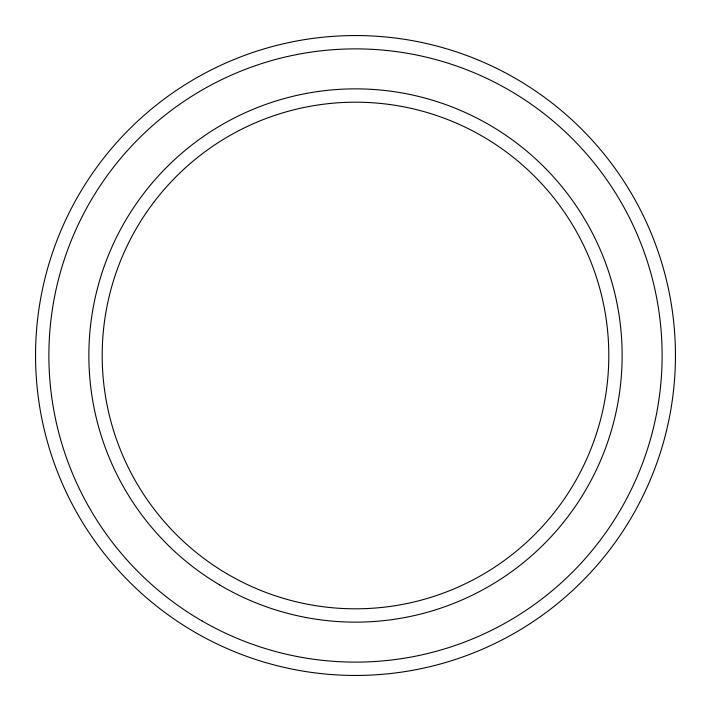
<?xml version="1.0" encoding="UTF-8"?>
<svg xmlns="http://www.w3.org/2000/svg" width="711" height="711" viewBox="0 0 711 711"><rect width="100%" height="100%" fill="white"/><g stroke="black" fill="none" stroke-linecap="round" stroke-linejoin="round"><path stroke-width="1.07" d="M219.886 585.073A266.634 266.634 0 0 0 622.125 358.157A266.634 266.634 0 0 0 224.489 123.27A266.634 266.634 0 0 0 219.886 585.073M195.525 632.586A319.95 319.95 0 0 0 675.45 355.5A319.95 319.95 0 0 0 195.525 78.414A319.95 319.95 0 0 0 195.525 632.586M202.191 621.041A306.619 306.619 0 0 0 662.119 355.5A306.619 306.619 0 0 0 202.191 89.959A306.619 306.619 0 0 0 202.191 621.041M226.667 573.599A253.303 253.303 0 0 0 608.794 358.024A253.303 253.303 0 0 0 231.039 134.877A253.303 253.303 0 0 0 226.667 573.599"/></g></svg>
